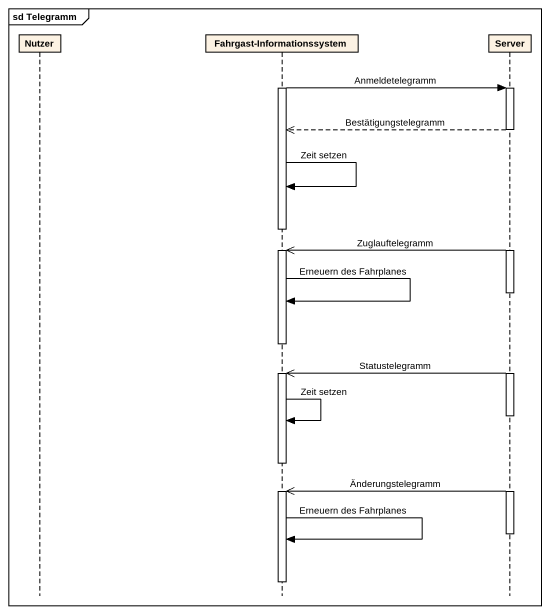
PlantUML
@startuml
mainframe sd Telegramm
hide footbox
participant Nutzer
participant "Fahrgast-Informationssystem" as Fahrgast_Informationssystem
participant Server

activate Fahrgast_Informationssystem
Fahrgast_Informationssystem -> Server : Anmeldetelegramm
activate Server
Server -->> Fahrgast_Informationssystem : Bestätigungstelegramm
deactivate Server
Fahrgast_Informationssystem -> Fahrgast_Informationssystem : Zeit setzen
deactivate Fahrgast_Informationssystem
activate Server
Server ->> Fahrgast_Informationssystem : Zuglauftelegramm
activate Fahrgast_Informationssystem
deactivate Server
Fahrgast_Informationssystem -> Fahrgast_Informationssystem : Erneuern des Fahrplanes
deactivate Fahrgast_Informationssystem
activate Server
Server ->> Fahrgast_Informationssystem : Statustelegramm
activate Fahrgast_Informationssystem
deactivate Server
Fahrgast_Informationssystem -> Fahrgast_Informationssystem : Zeit setzen
deactivate Fahrgast_Informationssystem
activate Server
Server ->> Fahrgast_Informationssystem : Änderungstelegramm
activate Fahrgast_Informationssystem
deactivate Server
Fahrgast_Informationssystem -> Fahrgast_Informationssystem : Erneuern des Fahrplanes
deactivate Fahrgast_Informationssystem
@enduml
